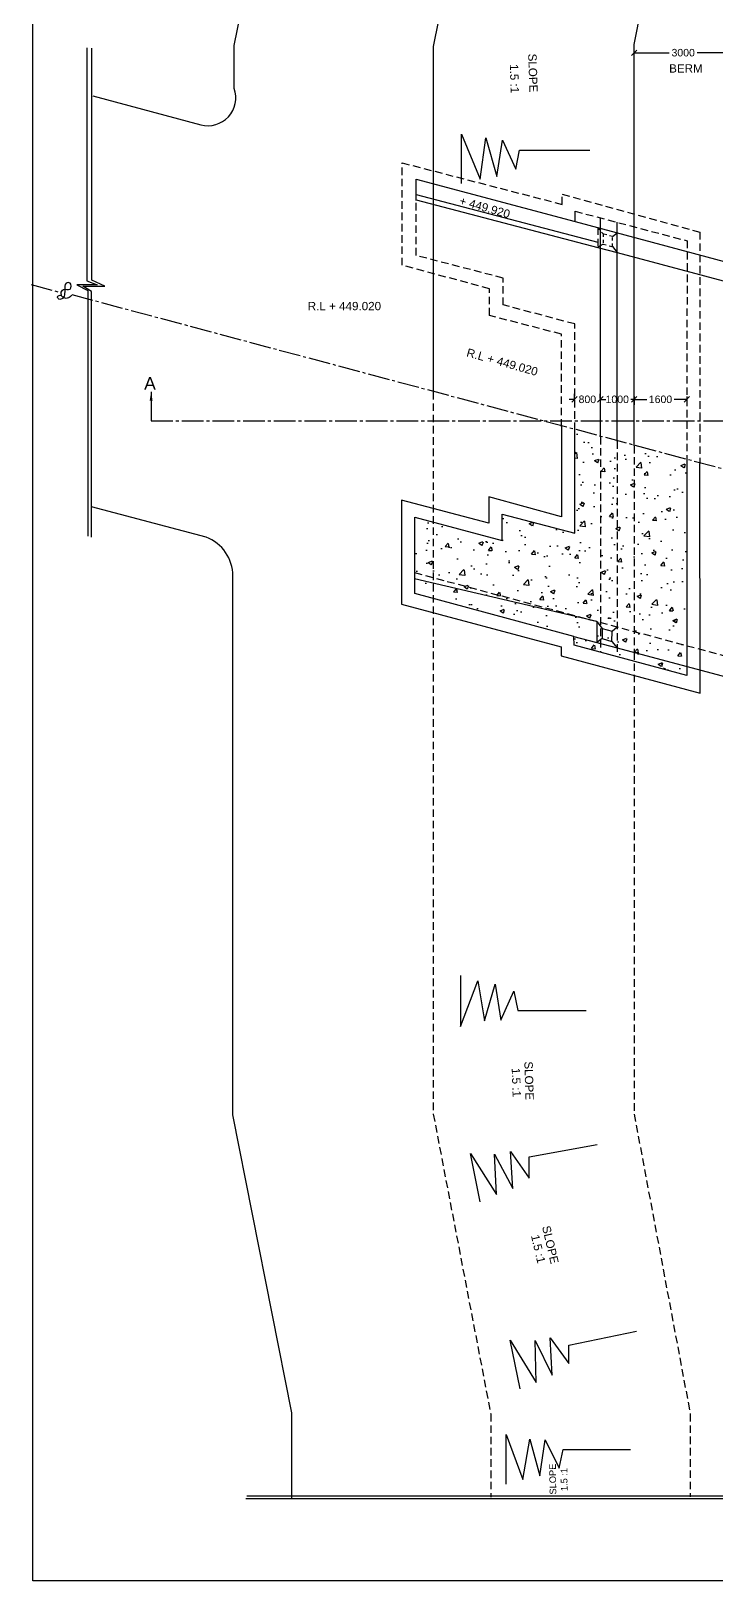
# Model space of a CAD drawing. Header units: inches. Extents: x 13587.5 to 13681, y 17072.3 to 17159.8.
# Drawn here: x 13587.5 to 13610.3, y 17074.2 to 17125.7 of the extents above; entities that cross this region are included whole.
import ezdxf

# ---------------------------------------------------------------- set-up
doc = ezdxf.new("R2010")
doc.units = ezdxf.units.IN
doc.header["$MEASUREMENT"] = 0
doc.linetypes.add('ACAD_ISO04W100', pattern=[30, 24, -3, 0, -3])
doc.linetypes.add('HIDDEN', pattern=[0.375, 0.25, -0.125])
for name, color, linetype in [('DIMENSION', 255, 'Continuous'), ('DRAWING', 2, 'Continuous'), ('Hatch', 7, 'Continuous'), ('TEXT', 255, 'Continuous')]:
    doc.layers.add(name, color=color, linetype=linetype)
doc.styles.get("Standard").update_dxf_attribs({"font": 'arial.ttf'})
doc.dimstyles.get("Standard").update_dxf_attribs({"dimtxt": 0.18, "dimasz": 0.18, "dimexe": 0.18, "dimexo": 0.0625, "dimgap": 0.09, "dimtad": 0, "dimtih": 1, "dimtoh": 1, "dimdec": 4, "dimzin": 0, "dimdsep": 46, "dimtxsty": 'Standard', "dimblk": 'OBLIQUE', "dimcen": 0.09, "dimadec": 0, "dimazin": 0, "dimtfac": 1, "dimtdec": 4, "dimtofl": 0, "dimtmove": 0, "dimatfit": 3, "dimfxl": 1, "dimtolj": 1, "dimtzin": 0, "dimarcsym": 0})

# ---------------------------------------------------------------- blocks, each defined once
blk = doc.blocks.new('_Oblique')
at = {"color": 0, "linetype": 'ByBlock', "lineweight": -2}
blk.add_line((-0.5, -0.5), (0.5, 0.5), dxfattribs=at)
blk = doc.blocks.new('*D9')
at = {"layer": 'Defpoints', "color": 0, "transparency": 16777216}
for p in [(13605.591, 17113.455), (13606.452, 17113.486), (13606.452, 17113.455)]:
    blk.add_point(p, dxfattribs=at)
at = {"layer": 'DIMENSION', "color": 0, "lineweight": -2, "transparency": 16777216}
for p, q in [((13605.591, 17113.486), (13605.411, 17113.486)), ((13605.591, 17113.517), (13605.591, 17113.666)), ((13606.452, 17113.517), (13606.452, 17113.666)), ((13606.452, 17113.486), (13606.632, 17113.486))]:
    blk.add_line(p, q, dxfattribs=at)
at = {"layer": 'DIMENSION', "color": 0, "lineweight": -2, "transparency": 16777216, "xscale": 0.18, "yscale": 0.18, "zscale": 0.18}
blk.add_blockref('_Oblique', (13605.591, 17113.486), dxfattribs=at)
at = {"layer": 'DIMENSION', "color": 0, "lineweight": -2, "transparency": 16777216, "xscale": 0.18, "yscale": 0.18, "zscale": 0.18, "rotation": 180}
blk.add_blockref('_Oblique', (13606.452, 17113.486), dxfattribs=at)
at = {"layer": 'DIMENSION', "color": 0, "transparency": 16777216, "insert": (13606.021, 17113.486), "char_height": 0.25, "attachment_point": 5}
blk.add_mtext('\\A1;800', dxfattribs=at)
blk = doc.blocks.new('*D10')
at = {"layer": 'Defpoints', "color": 0, "transparency": 16777216}
for p in [(13606.452, 17113.598), (13607.576, 17113.601), (13607.576, 17113.486)]:
    blk.add_point(p, dxfattribs=at)
at = {"layer": 'DIMENSION', "color": 0, "lineweight": -2, "transparency": 16777216}
for p, q in [((13606.452, 17113.535), (13606.452, 17113.306)), ((13606.452, 17113.486), (13606.562, 17113.486)), ((13607.576, 17113.486), (13607.465, 17113.486)), ((13607.576, 17113.539), (13607.576, 17113.306))]:
    blk.add_line(p, q, dxfattribs=at)
at = {"layer": 'DIMENSION', "color": 0, "lineweight": -2, "transparency": 16777216, "xscale": 0.18, "yscale": 0.18, "zscale": 0.18, "rotation": 180}
blk.add_blockref('_Oblique', (13606.452, 17113.486), dxfattribs=at)
at = {"layer": 'DIMENSION', "color": 0, "lineweight": -2, "transparency": 16777216, "xscale": 0.18, "yscale": 0.18, "zscale": 0.18}
blk.add_blockref('_Oblique', (13607.576, 17113.486), dxfattribs=at)
at = {"layer": 'DIMENSION', "color": 0, "transparency": 16777216, "insert": (13607.014, 17113.486), "char_height": 0.25, "attachment_point": 5}
blk.add_mtext('\\A1;1000', dxfattribs=at)
blk = doc.blocks.new('*D11')
at = {"layer": 'Defpoints', "color": 0, "transparency": 16777216}
for p in [(13607.576, 17113.644), (13609.329, 17113.644), (13609.329, 17113.486)]:
    blk.add_point(p, dxfattribs=at)
at = {"layer": 'DIMENSION', "color": 0, "lineweight": -2, "transparency": 16777216}
for p, q in [((13607.576, 17113.581), (13607.576, 17113.306)), ((13607.576, 17113.486), (13608.001, 17113.486)), ((13609.329, 17113.486), (13608.903, 17113.486)), ((13609.329, 17113.581), (13609.329, 17113.306))]:
    blk.add_line(p, q, dxfattribs=at)
at = {"layer": 'DIMENSION', "color": 0, "lineweight": -2, "transparency": 16777216, "xscale": 0.18, "yscale": 0.18, "zscale": 0.18, "rotation": 180}
blk.add_blockref('_Oblique', (13607.576, 17113.486), dxfattribs=at)
at = {"layer": 'DIMENSION', "color": 0, "lineweight": -2, "transparency": 16777216, "xscale": 0.18, "yscale": 0.18, "zscale": 0.18}
blk.add_blockref('_Oblique', (13609.329, 17113.486), dxfattribs=at)
at = {"layer": 'DIMENSION', "color": 0, "transparency": 16777216, "insert": (13608.452, 17113.486), "char_height": 0.25, "attachment_point": 5}
blk.add_mtext('\\A1;1600', dxfattribs=at)
blk = doc.blocks.new('*D15')
at = {"layer": 'Defpoints', "color": 0, "transparency": 16777216}
for p in [(13610.836, 17125.012), (13607.576, 17124.657), (13610.836, 17124.657)]:
    blk.add_point(p, dxfattribs=at)
at = {"layer": 'DIMENSION', "color": 0, "lineweight": -2, "transparency": 16777216}
for p, q in [((13607.576, 17124.72), (13607.576, 17125.192)), ((13607.576, 17125.012), (13608.743, 17125.012)), ((13610.836, 17125.012), (13609.668, 17125.012)), ((13610.836, 17124.72), (13610.836, 17125.192))]:
    blk.add_line(p, q, dxfattribs=at)
at = {"layer": 'DIMENSION', "color": 0, "lineweight": -2, "transparency": 16777216, "xscale": 0.18, "yscale": 0.18, "zscale": 0.18, "rotation": 180}
blk.add_blockref('_Oblique', (13607.576, 17125.012), dxfattribs=at)
at = {"layer": 'DIMENSION', "color": 0, "lineweight": -2, "transparency": 16777216, "xscale": 0.18, "yscale": 0.18, "zscale": 0.18}
blk.add_blockref('_Oblique', (13610.836, 17125.012), dxfattribs=at)
at = {"layer": 'DIMENSION', "color": 0, "transparency": 16777216, "insert": (13609.206, 17125.012), "char_height": 0.25, "attachment_point": 5}
blk.add_mtext('\\A1;3000', dxfattribs=at)

msp = doc.modelspace()

# ---------------------------------------------------------------- hatches: boundary and pattern name
at = {"layer": 'DRAWING'}
h = msp.add_hatch(dxfattribs=at)
h.set_pattern_fill('AR-CONC', color=256, scale=5, style=0)
h.set_pattern_definition([(50, (0, 0), (35.86301, -3.137607), [3.75, -41.25]), (355, (0, 0), (-6.937567, 37.609607), [3, -33]), (100.4514, (2.99, -0.26), (28.92547, 34.471977), [3.18701, -35.057106]), (46.1842, (0, 10), (53.36205, -8.27595), [5.625, -61.875]), (96.6356, (4.447, 9.31), (46.73314, 48.70589), [4.78051, -52.58565]), (351.1842, (0, 10), (46.7331, 48.70593), [4.5, -49.5]), (21, (5, 7.5), (29.845353, -20.130945), [3.75, -41.25]), (326, (5, 7.5), (12.165767, 36.2575), [3, -33]), (71.4514, (7.487, 5.822), (42.01113, 16.126525), [3.18701, -35.057106]), (37.5, (0, 0), (0.607993, 16.644693), [0, -32.6, 0, -33.5, 0, -33.125]), (7.5, (0, 0), (13.153477, 19.720586), [0, -19.1, 0, -31.85, 0, -12.625]), (327.5, (-11.15, 0), (26.691122, -1.1277436), [0, -12.5, 0, -39, 0, -51.75]), (317.5, (-16.15, 0), (29.159308, 5.00525), [0, -16.25, 0, -25.9, 0, -36.75])])
h.paths.add_polyline_path([(13605.16178, 17112.58227), (13609.32678, 17111.47436), (13609.32678, 17104.30055), (13605.58046, 17105.31704), (13605.57124, 17105.60108), (13600.28477, 17107.03237), (13600.28477, 17109.56788), (13603.18623, 17108.79224), (13603.18623, 17109.67102), (13605.60228, 17109.04085), (13605.60228, 17112.46509)])
at = {"layer": 'Hatch'}
h = msp.add_hatch(dxfattribs=at)
h.set_pattern_fill('AR-CONC', color=256, scale=0.2, style=0)
h.set_pattern_definition([(50, (0, 0), (1.434520365, -0.12550427), [0.15, -1.65]), (355, (0, 0), (-0.27750267, 1.50438427), [0.12, -1.32]), (100.4514, (0.1195, -0.0105), (1.15701876, 1.37887908), [0.12748038, -1.40228422]), (46.1842, (0, 0.4), (2.1344821, -0.33103803), [0.225, -2.475]), (96.6356, (0.1779, 0.3724), (1.86932541, 1.94823574), [0.19122058, -2.103426]), (351.1842, (0, 0.4), (1.8693239, 1.9482372), [0.18, -1.98]), (21, (0.2, 0.3), (1.193814104, -0.80523778), [0.15, -1.65]), (326, (0.2, 0.3), (0.48663066, 1.45030009), [0.12, -1.32]), (71.4514, (0.2995, 0.2329), (1.68044526, 0.64506099), [0.12748038, -1.40228422]), (37.5, (0, 0), (0.024319711, 0.665787708), [0, -1.304, 0, -1.34, 0, -1.325]), (7.5, (0, 0), (0.526139075, 0.788823424), [0, -0.764, 0, -1.274, 0, -0.505]), (327.5, (-0.446, 0), (1.067644872, -0.045109743), [0, -0.5, 0, -1.56, 0, -2.07]), (317.5, (-0.646, 0), (1.16637234, 0.200209965), [0, -0.65, 0, -1.036, 0, -1.47])])
h.paths.add_polyline_path([(13605.16178, 17112.58227), (13609.32678, 17111.47436), (13609.32678, 17104.30055), (13605.58046, 17105.31704), (13605.57124, 17105.60108), (13600.28477, 17107.03237), (13600.28477, 17109.56788), (13603.18623, 17108.79224), (13603.18623, 17109.67102), (13605.60228, 17109.04085), (13605.60228, 17112.46509)])

# ---------------------------------------------------------------- linework, layer by layer
at = {"layer": 'DRAWING'}
msp.add_lwpolyline([(13680.97152, 17074.19685), (13587.58711, 17074.19685), (13587.58711, 17159.84812), (13680.97152, 17159.84812)], close=True, dxfattribs=at)
for points in [[(13602.90169, 17138.2336), (13602.90169, 17135.13018), (13600.89913, 17125.2235), (13600.89913, 17113.7267)], [(13607.57551, 17119.22449), (13607.57551, 17125.28624), (13609.53768, 17135.1891), (13609.53768, 17138.1678)], [(13589.38885, 17125.16917), (13589.38885, 17117.42613), (13589.72672, 17117.29673), (13589.04823, 17117.29673), (13589.42345, 17117.10842), (13589.42345, 17108.93477)], [(13589.5364, 17108.90935), (13589.5364, 17117.07305), (13589.25168, 17117.24609), (13589.98395, 17117.24609), (13589.55514, 17117.44469), (13589.55514, 17125.16247)], [(13601.83719, 17120.66092), (13601.83719, 17122.3071), (13602.45424, 17120.80899), (13602.65186, 17122.17862), (13603.01666, 17120.89791), (13603.19735, 17122.10516), (13603.64083, 17121.13938), (13603.76763, 17121.77724), (13606.10024, 17121.77724)], [(13600.32821, 17120.10166), (13600.32821, 17120.80562), (13605.61166, 17119.40317), (13605.61166, 17119.74304)], [(13600.32821, 17120.29251), (13606.3685, 17118.71103)], [(13600.32821, 17120.12209), (13606.3685, 17118.54061)], [(13605.61166, 17119.40317), (13641.31705, 17109.81494)], [(13606.45509, 17112.2397), (13606.45509, 17119.52033)], [(13607.01016, 17112.09114), (13607.01016, 17119.37377)], [(13607.57551, 17111.93983), (13607.57551, 17119.22449)], [(13606.54947, 17118.64496), (13606.36402, 17118.54178)], [(13606.85476, 17118.89676), (13607.01016, 17119.02762)], [(13606.3685, 17118.54061), (13607.01016, 17118.37009)], [(13606.85476, 17118.5635), (13607.01016, 17118.37009)], [(13607.01016, 17118.37009), (13641.34679, 17109.19363), (13648.09279, 17107.36469)], [(13605.16178, 17112.58227), (13605.16178, 17109.58185), (13602.74931, 17110.24231), (13602.74682, 17109.36688), (13599.84739, 17110.13343), (13599.84739, 17106.67149), (13605.15299, 17105.2533), (13605.15458, 17104.96326), (13609.76932, 17103.72167), (13609.76259, 17111.35424)], [(13609.32678, 17111.47436), (13609.32678, 17104.30055), (13605.58046, 17105.31704), (13605.57124, 17105.60108), (13600.28477, 17107.03237), (13600.28477, 17109.56788), (13603.18623, 17108.79224), (13603.18623, 17109.67102), (13605.60228, 17109.04085), (13605.60228, 17112.46794)], [(13606.3331, 17106.10162), (13600.28047, 17107.51474)], [(13606.3331, 17106.10162), (13606.3331, 17105.40281)], [(13606.3331, 17106.10162), (13606.51225, 17105.87021), (13606.84613, 17105.78377), (13607.01297, 17105.91914)], [(13606.51225, 17105.87021), (13606.51225, 17105.53021), (13606.3331, 17105.40281)], [(13606.51225, 17105.53021), (13606.8378, 17105.43709), (13606.84613, 17105.78377)], [(13605.57124, 17105.60108), (13607.01016, 17105.2266)], [(13606.8378, 17105.43709), (13607.01016, 17105.2266)], [(13607.01016, 17105.2266), (13641.31124, 17096.06585)], [(13601.8055, 17094.33005), (13601.8055, 17092.63411), (13602.38417, 17094.15185), (13602.60153, 17092.8209), (13602.96097, 17094.04176), (13603.1404, 17092.83975), (13603.5802, 17093.80348), (13603.7136, 17093.16832), (13605.98284, 17093.16832)], [(13602.45773, 17086.80761), (13602.13366, 17088.41489), (13603.00561, 17087.04252), (13602.93576, 17088.38455), (13603.54328, 17087.25267), (13603.46709, 17088.47702), (13604.08937, 17087.58889), (13604.08937, 17088.30574), (13606.34517, 17088.70523)], [(13603.79194, 17080.59051), (13603.4582, 17082.19991), (13604.31439, 17080.80097), (13604.29125, 17082.1881), (13604.85437, 17081.03534), (13604.78771, 17082.27748), (13605.39995, 17081.43329), (13605.39995, 17082.03541), (13607.65875, 17082.50825)], [(13603.31788, 17077.41622), (13603.31788, 17079.06825), (13603.87873, 17077.56622), (13604.10977, 17078.90807), (13604.4409, 17077.68973), (13604.62109, 17078.89154), (13605.08774, 17077.94982), (13605.21374, 17078.56986), (13607.45243, 17078.56986)], [(13594.70052, 17077.02966), (13624.16205, 17077.02966), (13624.29208, 17077.49842), (13624.57095, 17076.65621), (13624.74404, 17077.12375), (13653.192, 17077.12375)], [(13594.67254, 17076.93883), (13624.20737, 17076.93883), (13624.29292, 17077.27678), (13624.56375, 17076.55133), (13624.78036, 17077.04862), (13653.18468, 17077.04862)]]:
    msp.add_lwpolyline(points, dxfattribs=at)
for points in [[(13589.57973, 17123.57426), (13593.17292, 17122.61702, 0.60359689), (13594.2833, 17123.82086), (13594.2833, 17125.24655), (13596.30061, 17135.1379), (13596.30061, 17138.16461)], [(13596.19859, 17076.9427), (13596.19859, 17079.79289), (13594.23992, 17089.70067), (13594.23992, 17107.61293, 0.31151724), (13593.35057, 17108.90186), (13589.5364, 17109.91135)]]:
    msp.add_lwpolyline(points, format="xyb", dxfattribs=at)
at = {"layer": 'DRAWING', "linetype": 'HIDDEN'}
for points in [[(13605.16178, 17112.58227), (13605.16178, 17115.65289), (13602.76782, 17116.27403), (13602.76782, 17117.16562), (13599.86142, 17117.9455), (13599.86142, 17121.35156), (13605.18276, 17119.97023), (13605.18276, 17120.313), (13609.76259, 17119.04695), (13609.76259, 17111.35424)], [(13605.60228, 17112.46794), (13605.60228, 17115.99342), (13603.22364, 17116.62691), (13603.22364, 17117.519), (13600.32821, 17118.26907), (13600.32821, 17120.10166)], [(13605.61166, 17119.74304), (13609.33529, 17118.75983), (13609.32678, 17111.47112)], [(13606.36402, 17119.20113), (13606.36402, 17118.54178)], [(13600.89913, 17113.7267), (13600.89913, 17089.72319), (13602.80981, 17079.74518), (13602.80981, 17076.98061)], [(13606.45509, 17112.2397), (13606.45509, 17105.07973)], [(13607.01016, 17112.09114), (13607.01016, 17105.07973)], [(13607.57551, 17111.93983), (13607.57551, 17105.07973)], [(13600.28047, 17107.72625), (13648.06238, 17094.9008)], [(13607.57551, 17105.07973), (13607.57551, 17089.72174), (13609.44184, 17079.74669), (13609.44184, 17076.99753)]]:
    msp.add_lwpolyline(points, dxfattribs=at)
at = {"layer": 'DRAWING', "linetype": 'HIDDEN', "ltscale": 0.4}
msp.add_lwpolyline([(13606.36402, 17119.20113), (13606.54947, 17118.98666), (13606.54947, 17118.64496), (13606.85476, 17118.5635), (13606.85476, 17118.89676), (13606.54947, 17118.98666)], dxfattribs=at)
at = {"layer": 'DRAWING', "linetype": 'ACAD_ISO04W100', "ltscale": 0.03}
for points in [[(13587.53019, 17117.30477), (13588.5332, 17117.03632)], [(13588.88308, 17116.97302), (13659.24911, 17098.14021)], [(13591.52279, 17112.76753), (13624.18878, 17112.76753)]]:
    msp.add_lwpolyline(points, dxfattribs=at)
at = {"layer": 'DRAWING', "linetype": 'ByBlock', "ltscale": 0.03}
msp.add_spline([(13588.88358, 17116.94319), (13588.77254, 17116.85757), (13588.62495, 17116.85897), (13588.53078, 17117.00206), (13588.60901, 17117.1438), (13588.82712, 17117.15511), (13588.82712, 17117.35311), (13588.70248, 17117.34746), (13588.65149, 17117.12117), (13588.64583, 17117.01085), (13588.58068, 17116.84396), (13588.45321, 17116.82134), (13588.40869, 17116.89866), (13588.49955, 17116.94891), (13588.53988, 17116.95227)], degree=3, dxfattribs=at)

# ---------------------------------------------------------------- texts
at = {"layer": 'TEXT'}
for s, height, rotation, p in [('SLOPE', 0.27648, 271.811486, (13604.05499, 17124.97785)), ('1.5 :1', 0.27648, 271.811486, (13603.44374, 17124.6289)), (' + 449.920', 0.27648, 344.27013, (13601.63903, 17120.00098)), ('R.L + 449.020', 0.27648, 344.27013, (13601.98274, 17114.92343)), ('SLOPE', 0.27648, 271.811486, (13603.92614, 17091.47075)), ('1.5 :1', 0.27648, 271.811486, (13603.50718, 17091.25216)), ('1.5 :1', 0.27648, 283.110843, (13604.14558, 17085.67797)), ('SLOPE', 0.27648, 283.110843, (13604.51358, 17085.97441)), ('SLOPE', 0.221184, 90.878061, (13604.98864, 17077.0712)), ('1.5 :1', 0.221184, 90.878061, (13605.36431, 17077.18619))]:
    msp.add_text(s, height=height, rotation=rotation, dxfattribs=at).set_placement(p)
for s, height, p in [('BERM', 0.27648, (13608.73896, 17124.35179)), ('R.L + 449.020', 0.27648, (13596.72791, 17116.44973)), ('A', 0.41472, (13591.2912, 17113.81205))]:
    msp.add_text(s, height=height, dxfattribs=at).set_placement(p)

# ---------------------------------------------------------------- dimensions: what is measured, and where the dimension line sits
at = {"layer": 'DIMENSION'}
for base, p1, p2, text, picture, middle in [((13610.8357, 17125.01234), (13607.57551, 17124.65727), (13610.8357, 17124.65727), '3000', '*D15', (13609.20561, 17125.01234)), ((13606.4515, 17113.48601), (13605.59142, 17113.45491), (13606.4515, 17113.45491), '800', '*D9', (13606.02146, 17113.48601)), ((13607.57554, 17113.48601), (13606.4515, 17113.59768), (13607.57554, 17113.60127), '1000', '*D10', (13607.01352, 17113.48601)), ((13609.32911, 17113.48598), (13607.57551, 17113.64353), (13609.32911, 17113.64353), '1600', '*D11', (13608.45231, 17113.48598))]:
    dim = msp.add_linear_dim(base=base, p1=p1, p2=p2, text=text, dimstyle='Standard', override={"dimtxt": 0.25}, dxfattribs=at)
    dim.commit()
    dim.dimension.update_dxf_attribs({"geometry": picture, "text_midpoint": middle})

# ---------------------------------------------------------------- leaders
at = {"layer": 'DRAWING'}
msp.add_leader([(13591.52279, 17113.74073), (13591.52279, 17112.76753)], dimstyle='Standard', override={"dimasz": 0.3, "dimgap": 0.09, "dimtad": 0}, dxfattribs=at)

doc.saveas('drawing.dxf')
